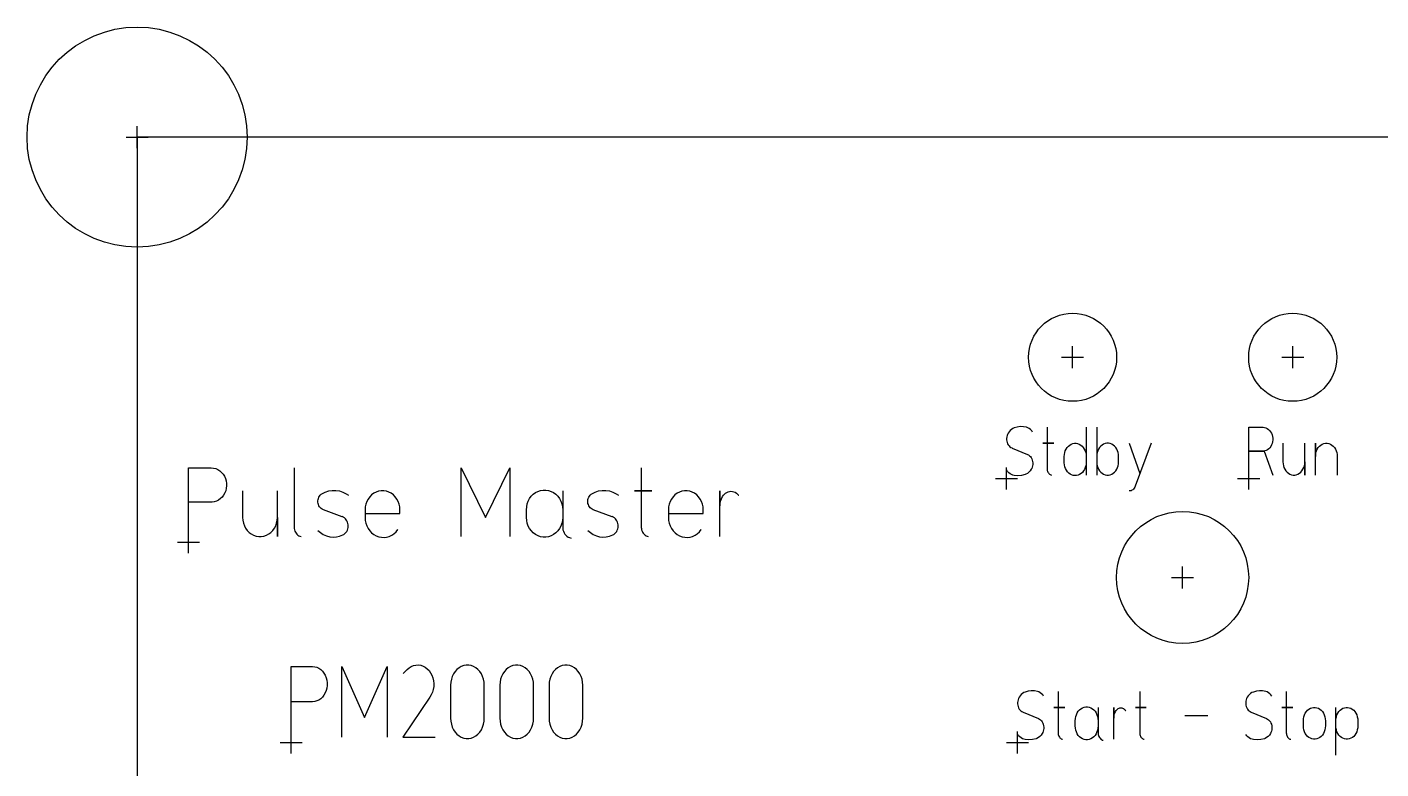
# Model space of a CAD drawing. Header units: millimetres. Extents: x -10 to 200, y -10 to 115.
# Drawn here: x -10 to 113, y 47.6 to 115 of the extents above; entities that cross this region are included whole.
import ezdxf

# ---------------------------------------------------------------- set-up
doc = ezdxf.new("R2010")
doc.units = ezdxf.units.MM
doc.layers.add('Contour', color=7, linetype='CONTINUOUS')
doc.layers.add('Engraving', color=7, linetype='CONTINUOUS')

msp = doc.modelspace()

# ---------------------------------------------------------------- linework, layer by layer
at = {"layer": 'Contour', "color": 7, "linetype": 'CONTINUOUS'}
for p, q in [((0, 104), (0, 106)), ((-1, 105), (1, 105)), ((190, 105), (0, 105)), ((0, 105), (0, 105)), ((0, 105), (0, 0)), ((84, 85), (86, 85)), ((85, 84), (85, 86)), ((104, 85), (106, 85)), ((105, 84), (105, 86)), ((78, 74), (80, 74)), ((79, 73), (79, 75)), ((100, 74), (102, 74)), ((101, 73), (101, 75)), ((4.655, 67.219), (4.655, 69.219)), ((3.655, 68.219), (5.655, 68.219)), ((95, 64), (95, 66)), ((94, 65), (96, 65)), ((14, 49), (14, 51)), ((80, 49), (80, 51)), ((13, 50), (15, 50)), ((79, 50), (81, 50))]:
    msp.add_line(p, q, dxfattribs=at)
for centre, radius in [((0, 105), 10), ((85, 85), 4), ((105, 85), 4), ((95, 65), 6)]:
    msp.add_circle(centre, radius, dxfattribs=at)
at = {"layer": 'Engraving', "color": 7, "linetype": 'CONTINUOUS'}
for p, q in [((79.014, 77.763), (79.002, 77.637)), ((79.002, 77.637), (79.004, 77.511)), ((79.004, 77.511), (79.022, 77.386)), ((79.041, 77.885), (79.014, 77.763)), ((79.083, 78.001), (79.041, 77.885)), ((79.137, 78.109), (79.083, 78.001)), ((79.226, 78.239), (79.137, 78.109)), ((79.137, 78.109), (79.137, 78.109)), ((79.328, 78.355), (79.226, 78.239)), ((79.442, 78.453), (79.328, 78.355)), ((79.565, 78.532), (79.442, 78.453)), ((79.696, 78.591), (79.565, 78.532)), ((79.971, 78.667), (79.696, 78.591)), ((79.696, 78.591), (79.696, 78.591)), ((80.251, 78.7), (79.971, 78.667)), ((80.533, 78.691), (80.251, 78.7)), ((80.812, 78.639), (80.533, 78.691)), ((80.942, 78.593), (80.812, 78.639)), ((80.812, 78.639), (80.812, 78.639)), ((81.065, 78.525), (80.942, 78.593)), ((81.179, 78.436), (81.065, 78.525)), ((81.282, 78.329), (81.179, 78.436)), ((81.37, 78.205), (81.282, 78.329)), ((82.686, 78.639), (82.686, 77.193)), ((86.235, 78.639), (86.235, 75.505)), ((87.191, 78.639), (87.191, 75.505)), ((101, 74.3), (101, 78.639)), ((101, 78.639), (102.316, 78.639)), ((102.316, 78.639), (102.446, 78.623)), ((102.446, 78.623), (102.572, 78.584)), ((102.572, 78.584), (102.692, 78.523)), ((102.692, 78.523), (102.805, 78.442)), ((102.805, 78.442), (102.905, 78.342)), ((102.905, 78.342), (102.993, 78.226)), ((102.993, 78.226), (103.066, 78.095)), ((103.066, 78.095), (103.123, 77.953)), ((103.123, 77.953), (103.162, 77.803)), ((103.162, 77.803), (103.182, 77.647)), ((103.182, 77.647), (103.183, 77.489)), ((79.022, 77.386), (79.054, 77.265)), ((79.054, 77.265), (79.099, 77.152)), ((79.099, 77.152), (79.159, 77.047)), ((79.159, 77.047), (79.229, 76.954)), ((79.229, 76.954), (79.31, 76.874)), ((79.31, 76.874), (79.4, 76.809)), ((79.4, 76.809), (79.496, 76.76)), ((79.496, 76.76), (79.496, 76.759)), ((79.496, 76.759), (80.891, 76.18)), ((83.284, 77.193), (82.287, 77.193)), ((82.287, 77.193), (82.686, 77.193)), ((82.686, 77.193), (83.284, 77.193)), ((82.686, 77.193), (82.686, 74.879)), ((84.251, 76.167), (84.285, 76.342)), ((84.285, 76.342), (84.339, 76.51)), ((84.339, 76.51), (84.414, 76.666)), ((84.414, 76.666), (84.507, 76.807)), ((84.507, 76.807), (84.616, 76.929)), ((84.616, 76.929), (84.739, 77.031)), ((84.739, 77.031), (84.873, 77.109)), ((84.873, 77.109), (85.016, 77.162)), ((85.016, 77.162), (85.163, 77.189)), ((85.163, 77.189), (85.312, 77.189)), ((85.312, 77.189), (85.459, 77.162)), ((85.459, 77.162), (85.601, 77.109)), ((85.601, 77.109), (85.736, 77.031)), ((85.736, 77.031), (85.858, 76.929)), ((85.858, 76.929), (85.967, 76.807)), ((85.967, 76.807), (86.061, 76.666)), ((86.061, 76.666), (86.135, 76.51)), ((86.135, 76.51), (86.189, 76.342)), ((86.189, 76.342), (86.223, 76.167)), ((87.236, 76.342), (87.202, 76.167)), ((87.29, 76.51), (87.236, 76.342)), ((87.364, 76.666), (87.29, 76.51)), ((87.458, 76.807), (87.364, 76.666)), ((87.567, 76.929), (87.458, 76.807)), ((87.69, 77.031), (87.567, 76.929)), ((87.824, 77.109), (87.69, 77.031)), ((87.966, 77.162), (87.824, 77.109)), ((88.114, 77.189), (87.966, 77.162)), ((88.262, 77.189), (88.114, 77.189)), ((88.41, 77.162), (88.262, 77.189)), ((88.552, 77.109), (88.41, 77.162)), ((88.687, 77.031), (88.552, 77.109)), ((88.809, 76.929), (88.687, 77.031)), ((88.918, 76.807), (88.809, 76.929)), ((89.012, 76.666), (88.918, 76.807)), ((89.086, 76.51), (89.012, 76.666)), ((89.14, 76.342), (89.086, 76.51)), ((89.174, 76.167), (89.14, 76.342)), ((90.141, 77.193), (91.098, 74.445)), ((92.135, 77.193), (90.7, 73.288)), ((102.316, 76.47), (101, 76.47)), ((101, 76.47), (102.395, 76.47)), ((102.337, 76.472), (102.316, 76.47)), ((102.466, 76.492), (102.337, 76.472)), ((102.395, 76.47), (103.192, 74.3)), ((102.592, 76.535), (102.466, 76.492)), ((102.711, 76.599), (102.592, 76.535)), ((102.822, 76.683), (102.711, 76.599)), ((102.92, 76.786), (102.822, 76.683)), ((103.006, 76.905), (102.92, 76.786)), ((103.077, 77.037), (103.006, 76.905)), ((103.13, 77.181), (103.077, 77.037)), ((103.166, 77.333), (103.13, 77.181)), ((103.183, 77.489), (103.166, 77.333)), ((104.11, 77.193), (104.11, 75.505)), ((106.103, 74.3), (106.103, 77.193)), ((107.06, 74.3), (107.06, 77.193)), ((107.06, 77.193), (107.06, 75.987)), ((107.071, 76.167), (107.105, 76.342)), ((107.105, 76.342), (107.159, 76.51)), ((107.159, 76.51), (107.233, 76.666)), ((107.233, 76.666), (107.327, 76.807)), ((107.327, 76.807), (107.436, 76.929)), ((107.436, 76.929), (107.559, 77.031)), ((107.559, 77.031), (107.693, 77.109)), ((107.693, 77.109), (107.835, 77.162)), ((107.835, 77.162), (107.982, 77.189)), ((107.982, 77.189), (108.131, 77.189)), ((108.131, 77.189), (108.278, 77.162)), ((108.278, 77.162), (108.421, 77.109)), ((108.421, 77.109), (108.555, 77.031)), ((108.555, 77.031), (108.678, 76.929)), ((108.678, 76.929), (108.787, 76.807)), ((108.787, 76.807), (108.88, 76.666)), ((108.88, 76.666), (108.955, 76.51)), ((108.955, 76.51), (109.009, 76.342)), ((109.009, 76.342), (109.043, 76.167)), ((80.891, 76.18), (80.991, 76.13)), ((80.991, 76.13), (81.082, 76.062)), ((81.082, 76.062), (81.164, 75.979)), ((81.164, 75.979), (81.236, 75.883)), ((81.236, 75.883), (81.295, 75.774)), ((81.295, 75.774), (81.34, 75.657)), ((81.369, 75.146), (81.337, 75.022)), ((81.34, 75.657), (81.371, 75.532)), ((81.386, 75.274), (81.369, 75.146)), ((81.371, 75.532), (81.386, 75.404)), ((81.386, 75.404), (81.386, 75.274)), ((84.241, 75.987), (84.251, 76.167)), ((84.241, 75.409), (84.241, 75.987)), ((84.242, 75.409), (84.241, 75.409)), ((84.259, 75.23), (84.242, 75.409)), ((84.298, 75.056), (84.259, 75.23)), ((84.357, 74.891), (84.298, 75.056)), ((86.202, 75.148), (86.153, 74.977)), ((86.23, 75.325), (86.202, 75.148)), ((86.223, 76.167), (86.234, 75.987)), ((86.235, 75.505), (86.23, 75.325)), ((86.234, 75.987), (86.235, 75.987)), ((86.235, 75.987), (86.235, 74.3)), ((87.202, 76.167), (87.191, 75.987)), ((87.191, 75.987), (87.191, 75.987)), ((87.191, 75.987), (87.191, 74.3)), ((87.191, 75.505), (87.202, 75.325)), ((87.202, 75.325), (87.236, 75.15)), ((87.236, 75.15), (87.29, 74.982)), ((89.086, 74.982), (89.14, 75.15)), ((89.14, 75.15), (89.174, 75.325)), ((89.185, 75.987), (89.174, 76.167)), ((89.174, 75.325), (89.185, 75.505)), ((89.185, 75.505), (89.185, 75.987)), ((89.185, 75.505), (89.185, 75.505)), ((104.11, 75.505), (104.12, 75.325)), ((104.12, 75.325), (104.154, 75.15)), ((104.154, 75.15), (104.208, 74.982)), ((106.004, 74.982), (106.058, 75.15)), ((106.058, 75.15), (106.092, 75.325)), ((106.092, 75.325), (106.103, 75.505)), ((106.103, 75.505), (106.103, 75.505)), ((106.103, 75.505), (106.103, 74.3)), ((107.06, 75.987), (107.071, 76.167)), ((109.043, 76.167), (109.053, 75.987)), ((109.053, 75.987), (109.053, 75.987)), ((109.053, 75.987), (109.053, 74.3)), ((4.655, 68.719), (4.655, 74.958)), ((4.655, 74.958), (6.742, 74.958)), ((6.742, 74.958), (6.947, 74.936)), ((6.947, 74.936), (7.147, 74.882)), ((7.147, 74.882), (7.338, 74.796)), ((7.338, 74.796), (7.515, 74.681)), ((7.515, 74.681), (7.676, 74.54)), ((7.676, 74.54), (7.816, 74.374)), ((7.816, 74.374), (7.933, 74.188)), ((7.933, 74.188), (8.024, 73.985)), ((8.024, 73.985), (8.088, 73.77)), ((14.265, 74.958), (14.265, 69.551)), ((29.438, 68.719), (29.438, 74.958)), ((29.438, 74.958), (31.65, 70.452)), ((31.65, 70.452), (33.864, 74.958)), ((33.864, 74.958), (33.864, 68.719)), ((45.813, 74.958), (45.813, 72.878)), ((79.098, 74.62), (79.017, 74.734)), ((79.201, 74.509), (79.098, 74.62)), ((79.317, 74.418), (79.201, 74.509)), ((79.442, 74.347), (79.317, 74.418)), ((79.576, 74.3), (79.442, 74.347)), ((79.7, 74.271), (79.576, 74.3)), ((80.033, 74.237), (79.7, 74.271)), ((80.366, 74.263), (80.033, 74.237)), ((80.692, 74.348), (80.366, 74.263)), ((80.756, 74.374), (80.692, 74.348)), ((80.9, 74.453), (80.756, 74.374)), ((81.031, 74.557), (80.9, 74.453)), ((81.149, 74.684), (81.031, 74.557)), ((81.25, 74.83), (81.149, 74.684)), ((81.291, 74.905), (81.25, 74.83)), ((81.337, 75.022), (81.291, 74.905)), ((82.686, 74.879), (82.691, 74.797)), ((82.691, 74.797), (82.704, 74.717)), ((82.704, 74.717), (82.727, 74.641)), ((82.727, 74.641), (82.759, 74.568)), ((82.759, 74.568), (82.798, 74.502)), ((82.798, 74.502), (82.845, 74.443)), ((82.845, 74.443), (82.898, 74.392)), ((82.898, 74.392), (82.956, 74.351)), ((82.956, 74.351), (83.019, 74.32)), ((83.019, 74.32), (83.085, 74.3)), ((83.085, 74.3), (83.085, 74.3)), ((84.437, 74.739), (84.357, 74.891)), ((84.534, 74.602), (84.437, 74.739)), ((84.648, 74.485), (84.534, 74.602)), ((84.774, 74.389), (84.648, 74.485)), ((84.911, 74.318), (84.774, 74.389)), ((85.055, 74.272), (84.911, 74.318)), ((85.203, 74.252), (85.055, 74.272)), ((85.352, 74.259), (85.203, 74.252)), ((85.499, 74.293), (85.352, 74.259)), ((85.639, 74.353), (85.499, 74.293)), ((85.771, 74.437), (85.639, 74.353)), ((85.891, 74.545), (85.771, 74.437)), ((85.996, 74.673), (85.891, 74.545)), ((86.084, 74.818), (85.996, 74.673)), ((86.153, 74.977), (86.084, 74.818)), ((87.29, 74.982), (87.364, 74.826)), ((87.364, 74.826), (87.458, 74.685)), ((87.458, 74.685), (87.567, 74.563)), ((87.567, 74.563), (87.69, 74.461)), ((87.69, 74.461), (87.824, 74.383)), ((87.824, 74.383), (87.966, 74.33)), ((87.966, 74.33), (88.114, 74.303)), ((88.114, 74.303), (88.262, 74.303)), ((88.262, 74.303), (88.41, 74.33)), ((88.41, 74.33), (88.552, 74.383)), ((88.552, 74.383), (88.687, 74.461)), ((88.687, 74.461), (88.809, 74.563)), ((88.809, 74.563), (88.918, 74.685)), ((88.918, 74.685), (89.012, 74.826)), ((89.012, 74.826), (89.086, 74.982)), ((104.208, 74.982), (104.282, 74.826)), ((104.282, 74.826), (104.376, 74.685)), ((104.376, 74.685), (104.485, 74.563)), ((104.485, 74.563), (104.608, 74.461)), ((104.608, 74.461), (104.742, 74.383)), ((104.742, 74.383), (104.884, 74.33)), ((104.884, 74.33), (105.032, 74.303)), ((105.032, 74.303), (105.18, 74.303)), ((105.18, 74.303), (105.328, 74.33)), ((105.328, 74.33), (105.47, 74.383)), ((105.47, 74.383), (105.605, 74.461)), ((105.605, 74.461), (105.727, 74.563)), ((105.727, 74.563), (105.836, 74.685)), ((105.836, 74.685), (105.93, 74.826)), ((105.93, 74.826), (106.004, 74.982)), ((7.964, 72.672), (7.855, 72.48)), ((8.047, 72.879), (7.964, 72.672)), ((8.101, 73.097), (8.047, 72.879)), ((8.088, 73.77), (8.122, 73.547)), ((8.127, 73.321), (8.101, 73.097)), ((8.122, 73.547), (8.127, 73.321)), ((9.586, 72.878), (9.586, 70.452)), ((12.747, 68.719), (12.747, 72.878)), ((16.723, 72.552), (16.794, 72.601)), ((16.794, 72.601), (17.091, 72.755)), ((17.091, 72.755), (17.407, 72.859)), ((17.407, 72.859), (17.732, 72.912)), ((17.732, 72.912), (18.061, 72.912)), ((18.061, 72.912), (18.387, 72.859)), ((18.387, 72.859), (18.702, 72.754)), ((18.702, 72.754), (19, 72.599)), ((19, 72.599), (19.196, 72.462)), ((21.504, 72.646), (21.308, 72.5)), ((21.717, 72.758), (21.504, 72.646)), ((21.942, 72.835), (21.717, 72.758)), ((22.175, 72.873), (21.942, 72.835)), ((22.413, 72.873), (22.175, 72.873)), ((22.646, 72.835), (22.413, 72.873)), ((22.871, 72.758), (22.646, 72.835)), ((23.085, 72.646), (22.871, 72.758)), ((23.28, 72.5), (23.085, 72.646)), ((35.999, 72.554), (36.202, 72.706)), ((36.202, 72.706), (36.424, 72.822)), ((36.424, 72.822), (36.658, 72.902)), ((36.658, 72.902), (36.901, 72.942)), ((36.901, 72.942), (37.147, 72.942)), ((37.147, 72.942), (37.389, 72.902)), ((37.389, 72.902), (37.624, 72.822)), ((37.624, 72.822), (37.845, 72.706)), ((37.845, 72.706), (38.049, 72.554)), ((38.668, 72.878), (38.668, 70.452)), ((41.254, 72.552), (41.324, 72.601)), ((41.324, 72.601), (41.621, 72.755)), ((41.621, 72.755), (41.937, 72.859)), ((41.937, 72.859), (42.262, 72.912)), ((42.262, 72.912), (42.591, 72.912)), ((42.591, 72.912), (42.917, 72.859)), ((42.917, 72.859), (43.232, 72.754)), ((43.232, 72.754), (43.53, 72.599)), ((43.53, 72.599), (43.726, 72.462)), ((46.76, 72.878), (45.18, 72.878)), ((45.18, 72.878), (45.813, 72.878)), ((45.813, 72.878), (46.76, 72.878)), ((45.813, 72.878), (45.813, 69.551)), ((49.068, 72.646), (48.872, 72.5)), ((49.281, 72.758), (49.068, 72.646)), ((49.506, 72.835), (49.281, 72.758)), ((49.74, 72.873), (49.506, 72.835)), ((49.977, 72.873), (49.74, 72.873)), ((50.21, 72.835), (49.977, 72.873)), ((50.436, 72.758), (50.21, 72.835)), ((50.649, 72.646), (50.436, 72.758)), ((50.844, 72.5), (50.649, 72.646)), ((52.956, 68.719), (52.956, 72.878)), ((52.956, 72.878), (52.956, 71.492)), ((53.363, 72.566), (53.466, 72.655)), ((53.466, 72.655), (53.58, 72.726)), ((53.58, 72.726), (53.702, 72.778)), ((53.702, 72.778), (53.83, 72.811)), ((53.83, 72.811), (53.961, 72.823)), ((53.961, 72.823), (54.092, 72.813)), ((54.092, 72.813), (54.22, 72.783)), ((54.22, 72.783), (54.343, 72.733)), ((54.343, 72.733), (54.458, 72.664)), ((54.458, 72.664), (54.562, 72.577)), ((90.226, 72.86), (90.141, 72.854)), ((90.313, 72.882), (90.226, 72.86)), ((90.395, 72.918), (90.313, 72.882)), ((90.473, 72.969), (90.395, 72.918)), ((90.543, 73.033), (90.473, 72.969)), ((90.605, 73.108), (90.543, 73.033)), ((90.658, 73.194), (90.605, 73.108)), ((90.7, 73.288), (90.658, 73.194)), ((6.742, 71.839), (4.655, 71.839)), ((6.805, 71.843), (6.742, 71.839)), ((7.01, 71.875), (6.805, 71.843)), ((7.208, 71.94), (7.01, 71.875)), ((7.395, 72.034), (7.208, 71.94)), ((7.567, 72.158), (7.395, 72.034)), ((7.722, 72.307), (7.567, 72.158)), ((7.855, 72.48), (7.722, 72.307)), ((16.421, 71.957), (16.436, 72.073)), ((16.422, 71.84), (16.421, 71.957)), ((16.437, 71.725), (16.422, 71.84)), ((16.436, 72.073), (16.466, 72.186)), ((16.469, 71.613), (16.437, 71.725)), ((16.466, 72.186), (16.511, 72.292)), ((16.515, 71.507), (16.469, 71.613)), ((16.511, 72.292), (16.57, 72.39)), ((16.575, 71.41), (16.515, 71.507)), ((16.57, 72.39), (16.641, 72.477)), ((16.647, 71.324), (16.575, 71.41)), ((16.641, 72.477), (16.723, 72.552)), ((20.731, 71.403), (20.713, 71.145)), ((20.784, 71.656), (20.731, 71.403)), ((20.87, 71.897), (20.784, 71.656)), ((20.988, 72.121), (20.87, 71.897)), ((21.136, 72.324), (20.988, 72.121)), ((21.308, 72.5), (21.136, 72.324)), ((23.452, 72.324), (23.28, 72.5)), ((23.6, 72.121), (23.452, 72.324)), ((23.718, 71.897), (23.6, 72.121)), ((23.804, 71.656), (23.718, 71.897)), ((23.857, 71.403), (23.804, 71.656)), ((23.874, 71.145), (23.857, 71.403)), ((35.38, 71.145), (35.399, 71.414)), ((35.399, 71.414), (35.453, 71.676)), ((35.453, 71.676), (35.543, 71.927)), ((35.543, 71.927), (35.666, 72.16)), ((35.666, 72.16), (35.819, 72.371)), ((35.819, 72.371), (35.999, 72.554)), ((38.049, 72.554), (38.228, 72.371)), ((38.228, 72.371), (38.382, 72.16)), ((38.382, 72.16), (38.505, 71.927)), ((38.505, 71.927), (38.594, 71.676)), ((38.594, 71.676), (38.649, 71.414)), ((38.649, 71.414), (38.667, 71.145)), ((40.951, 71.957), (40.966, 72.073)), ((40.952, 71.84), (40.951, 71.957)), ((40.967, 71.725), (40.952, 71.84)), ((40.966, 72.073), (40.996, 72.186)), ((40.999, 71.613), (40.967, 71.725)), ((40.996, 72.186), (41.041, 72.292)), ((41.045, 71.507), (40.999, 71.613)), ((41.041, 72.292), (41.1, 72.39)), ((41.105, 71.41), (41.045, 71.507)), ((41.1, 72.39), (41.171, 72.477)), ((41.177, 71.324), (41.105, 71.41)), ((41.171, 72.477), (41.254, 72.552)), ((48.295, 71.403), (48.278, 71.145)), ((48.348, 71.656), (48.295, 71.403)), ((48.435, 71.897), (48.348, 71.656)), ((48.552, 72.121), (48.435, 71.897)), ((48.7, 72.324), (48.552, 72.121)), ((48.872, 72.5), (48.7, 72.324)), ((51.017, 72.324), (50.844, 72.5)), ((51.164, 72.121), (51.017, 72.324)), ((51.282, 71.897), (51.164, 72.121)), ((51.369, 71.656), (51.282, 71.897)), ((51.421, 71.403), (51.369, 71.656)), ((51.439, 71.145), (51.421, 71.403)), ((52.956, 71.492), (52.972, 71.717)), ((52.972, 71.717), (53.017, 71.937)), ((53.017, 71.937), (53.091, 72.147)), ((53.091, 72.147), (53.193, 72.343)), ((53.193, 72.343), (53.273, 72.462)), ((53.273, 72.462), (53.363, 72.566)), ((54.562, 72.577), (54.654, 72.475)), ((54.654, 72.475), (54.664, 72.462)), ((9.586, 70.452), (9.604, 70.194)), ((9.604, 70.194), (9.656, 69.941)), ((12.677, 69.941), (12.73, 70.194)), ((12.73, 70.194), (12.747, 70.452)), ((12.747, 70.452), (12.747, 70.452)), ((12.747, 70.452), (12.747, 68.719)), ((16.729, 71.25), (16.647, 71.324)), ((16.821, 71.19), (16.729, 71.25)), ((16.92, 71.145), (16.821, 71.19)), ((18.627, 70.521), (16.92, 71.145)), ((18.734, 70.474), (18.627, 70.522)), ((18.627, 70.522), (18.627, 70.521)), ((18.834, 70.41), (18.734, 70.474)), ((18.924, 70.33), (18.834, 70.41)), ((19.003, 70.238), (18.924, 70.33)), ((19.069, 70.134), (19.003, 70.238)), ((19.121, 70.021), (19.069, 70.134)), ((20.713, 71.145), (20.713, 71.145)), ((20.713, 71.145), (20.713, 70.452)), ((20.713, 70.799), (23.874, 70.799)), ((20.713, 70.452), (20.731, 70.187)), ((20.731, 70.187), (20.784, 69.928)), ((23.874, 70.799), (23.874, 71.145)), ((35.38, 70.452), (35.38, 71.145)), ((35.381, 70.452), (35.38, 70.452)), ((35.399, 70.183), (35.381, 70.452)), ((35.454, 69.921), (35.399, 70.183)), ((38.65, 70.183), (38.595, 69.921)), ((38.668, 70.452), (38.65, 70.183)), ((38.667, 71.145), (38.668, 71.145)), ((38.668, 71.145), (38.668, 69.482)), ((41.259, 71.25), (41.177, 71.324)), ((41.351, 71.19), (41.259, 71.25)), ((41.45, 71.145), (41.351, 71.19)), ((43.157, 70.521), (41.45, 71.145)), ((43.264, 70.474), (43.157, 70.522)), ((43.157, 70.522), (43.157, 70.521)), ((43.364, 70.41), (43.264, 70.474)), ((43.454, 70.33), (43.364, 70.41)), ((43.533, 70.238), (43.454, 70.33)), ((43.599, 70.134), (43.533, 70.238)), ((43.651, 70.021), (43.599, 70.134)), ((48.278, 71.145), (48.278, 71.145)), ((48.278, 71.145), (48.278, 70.452)), ((48.278, 70.799), (51.439, 70.799)), ((48.278, 70.452), (48.295, 70.187)), ((48.295, 70.187), (48.348, 69.928)), ((51.439, 70.799), (51.439, 71.145)), ((9.656, 69.941), (9.743, 69.7)), ((9.743, 69.7), (9.861, 69.476)), ((9.861, 69.476), (10.008, 69.273)), ((10.008, 69.273), (10.181, 69.097)), ((10.181, 69.097), (10.377, 68.951)), ((10.377, 68.951), (10.589, 68.839)), ((11.744, 68.839), (11.957, 68.951)), ((11.957, 68.951), (12.153, 69.097)), ((12.153, 69.097), (12.325, 69.273)), ((12.325, 69.273), (12.473, 69.476)), ((12.473, 69.476), (12.59, 69.7)), ((12.59, 69.7), (12.677, 69.941)), ((14.265, 69.551), (14.272, 69.434)), ((14.272, 69.434), (14.294, 69.319)), ((14.294, 69.319), (14.33, 69.208)), ((14.33, 69.208), (14.381, 69.105)), ((14.381, 69.105), (14.443, 69.009)), ((14.443, 69.009), (14.517, 68.924)), ((14.517, 68.924), (14.601, 68.852)), ((16.414, 69.274), (16.654, 69.069)), ((16.654, 69.069), (16.919, 68.904)), ((16.919, 68.904), (17.201, 68.781)), ((18.69, 68.858), (18.793, 68.916)), ((18.793, 68.916), (18.887, 68.989)), ((18.887, 68.989), (18.971, 69.076)), ((18.971, 69.076), (19.043, 69.175)), ((19.043, 69.175), (19.101, 69.284)), ((19.101, 69.284), (19.145, 69.401)), ((19.159, 69.901), (19.121, 70.021)), ((19.145, 69.401), (19.172, 69.524)), ((19.18, 69.777), (19.159, 69.901)), ((19.172, 69.524), (19.184, 69.65)), ((19.184, 69.65), (19.18, 69.777)), ((20.784, 69.928), (20.869, 69.68)), ((20.869, 69.68), (20.988, 69.448)), ((20.988, 69.448), (21.137, 69.238)), ((21.137, 69.238), (21.311, 69.053)), ((21.311, 69.053), (21.508, 68.899)), ((21.508, 68.899), (21.723, 68.777)), ((23.131, 68.836), (23.337, 68.974)), ((23.337, 68.974), (23.523, 69.145)), ((23.523, 69.145), (23.685, 69.343)), ((23.685, 69.343), (23.685, 69.343)), ((35.544, 69.67), (35.454, 69.921)), ((35.667, 69.437), (35.544, 69.67)), ((35.82, 69.226), (35.667, 69.437)), ((36, 69.043), (35.82, 69.226)), ((36.203, 68.891), (36, 69.043)), ((36.425, 68.775), (36.203, 68.891)), ((37.846, 68.891), (37.625, 68.775)), ((38.05, 69.043), (37.846, 68.891)), ((38.229, 69.226), (38.05, 69.043)), ((38.383, 69.437), (38.229, 69.226)), ((38.506, 69.67), (38.383, 69.437)), ((38.595, 69.921), (38.506, 69.67)), ((38.668, 69.482), (38.69, 69.338)), ((38.69, 69.338), (38.73, 69.198)), ((38.73, 69.198), (38.789, 69.066)), ((38.789, 69.066), (38.864, 68.946)), ((38.864, 68.946), (38.955, 68.838)), ((40.944, 69.274), (41.184, 69.069)), ((41.184, 69.069), (41.449, 68.904)), ((41.449, 68.904), (41.731, 68.781)), ((43.22, 68.858), (43.323, 68.916)), ((43.323, 68.916), (43.417, 68.989)), ((43.417, 68.989), (43.501, 69.076)), ((43.501, 69.076), (43.573, 69.175)), ((43.573, 69.175), (43.631, 69.284)), ((43.631, 69.284), (43.675, 69.401)), ((43.689, 69.901), (43.651, 70.021)), ((43.675, 69.401), (43.702, 69.524)), ((43.71, 69.777), (43.689, 69.901)), ((43.702, 69.524), (43.714, 69.65)), ((43.714, 69.65), (43.71, 69.777)), ((45.813, 69.551), (45.82, 69.434)), ((45.82, 69.434), (45.842, 69.319)), ((45.842, 69.319), (45.878, 69.208)), ((45.878, 69.208), (45.928, 69.105)), ((45.928, 69.105), (45.991, 69.009)), ((45.991, 69.009), (46.065, 68.924)), ((46.065, 68.924), (46.149, 68.852)), ((48.348, 69.928), (48.434, 69.68)), ((48.434, 69.68), (48.552, 69.448)), ((48.552, 69.448), (48.701, 69.238)), ((48.701, 69.238), (48.875, 69.053)), ((48.875, 69.053), (49.072, 68.899)), ((49.072, 68.899), (49.287, 68.777)), ((50.695, 68.836), (50.902, 68.974)), ((50.902, 68.974), (51.088, 69.145)), ((51.088, 69.145), (51.249, 69.343)), ((51.249, 69.343), (51.249, 69.343)), ((10.589, 68.839), (10.815, 68.762)), ((10.815, 68.762), (11.048, 68.724)), ((11.048, 68.724), (11.285, 68.724)), ((11.285, 68.724), (11.519, 68.762)), ((11.519, 68.762), (11.744, 68.839)), ((14.601, 68.852), (14.694, 68.793)), ((14.694, 68.793), (14.793, 68.748)), ((14.793, 68.748), (14.897, 68.719)), ((14.897, 68.719), (14.897, 68.719)), ((17.201, 68.781), (17.497, 68.703)), ((17.497, 68.703), (17.8, 68.671)), ((17.8, 68.671), (18.103, 68.687)), ((18.103, 68.687), (18.402, 68.75)), ((18.402, 68.75), (18.69, 68.858)), ((18.69, 68.858), (18.69, 68.858)), ((21.723, 68.777), (21.953, 68.692)), ((21.953, 68.692), (22.191, 68.644)), ((22.191, 68.644), (22.434, 68.634)), ((22.434, 68.634), (22.674, 68.664)), ((22.674, 68.664), (22.908, 68.731)), ((22.908, 68.731), (23.131, 68.836)), ((36.659, 68.695), (36.425, 68.775)), ((36.901, 68.655), (36.659, 68.695)), ((37.148, 68.655), (36.901, 68.655)), ((37.39, 68.695), (37.148, 68.655)), ((37.625, 68.775), (37.39, 68.695)), ((38.955, 68.838), (39.058, 68.746)), ((39.058, 68.746), (39.173, 68.671)), ((39.173, 68.671), (39.297, 68.615)), ((39.297, 68.615), (39.427, 68.58)), ((39.427, 68.58), (39.427, 68.58)), ((41.731, 68.781), (42.027, 68.703)), ((42.027, 68.703), (42.33, 68.671)), ((42.33, 68.671), (42.633, 68.687)), ((42.633, 68.687), (42.932, 68.75)), ((42.932, 68.75), (43.22, 68.858)), ((43.22, 68.858), (43.22, 68.858)), ((46.149, 68.852), (46.242, 68.793)), ((46.242, 68.793), (46.341, 68.748)), ((46.341, 68.748), (46.445, 68.719)), ((46.445, 68.719), (46.445, 68.719)), ((49.287, 68.777), (49.517, 68.692)), ((49.517, 68.692), (49.755, 68.644)), ((49.755, 68.644), (49.998, 68.634)), ((49.998, 68.634), (50.239, 68.664)), ((50.239, 68.664), (50.472, 68.731)), ((50.472, 68.731), (50.695, 68.836)), ((14, 50.5), (14, 56.908)), ((14, 56.908), (15.943, 56.908)), ((15.943, 56.908), (16.141, 56.89)), ((16.141, 56.89), (16.334, 56.837)), ((16.334, 56.837), (16.518, 56.749)), ((16.518, 56.749), (16.689, 56.63)), ((16.689, 56.63), (16.845, 56.48)), ((18.593, 50.5), (18.593, 56.908)), ((18.593, 56.908), (20.654, 52.28)), ((20.654, 52.28), (22.715, 56.908)), ((22.715, 56.908), (22.715, 50.5)), ((24.187, 56.267), (24.54, 56.623)), ((24.54, 56.623), (24.715, 56.78)), ((24.715, 56.78), (24.909, 56.903)), ((24.909, 56.903), (25.115, 56.991)), ((25.115, 56.991), (25.329, 57.04)), ((25.329, 57.04), (25.547, 57.05)), ((25.547, 57.05), (25.765, 57.02)), ((25.765, 57.02), (25.976, 56.952)), ((25.976, 56.952), (26.176, 56.847)), ((26.176, 56.847), (26.361, 56.706)), ((26.361, 56.706), (26.527, 56.534)), ((29.062, 56.646), (28.894, 56.458)), ((29.252, 56.802), (29.062, 56.646)), ((29.457, 56.922), (29.252, 56.802)), ((29.676, 57.004), (29.457, 56.922)), ((29.902, 57.045), (29.676, 57.004)), ((30.131, 57.045), (29.902, 57.045)), ((30.357, 57.004), (30.131, 57.045)), ((30.576, 56.922), (30.357, 57.004)), ((30.782, 56.802), (30.576, 56.922)), ((30.971, 56.646), (30.782, 56.802)), ((31.139, 56.458), (30.971, 56.646)), ((33.537, 56.646), (33.369, 56.458)), ((33.726, 56.802), (33.537, 56.646)), ((33.932, 56.922), (33.726, 56.802)), ((34.151, 57.004), (33.932, 56.922)), ((34.377, 57.045), (34.151, 57.004)), ((34.606, 57.045), (34.377, 57.045)), ((34.832, 57.004), (34.606, 57.045)), ((35.05, 56.922), (34.832, 57.004)), ((35.257, 56.802), (35.05, 56.922)), ((35.446, 56.646), (35.257, 56.802)), ((35.614, 56.458), (35.446, 56.646)), ((38.012, 56.646), (37.844, 56.458)), ((38.201, 56.802), (38.012, 56.646)), ((38.407, 56.922), (38.201, 56.802)), ((38.626, 57.004), (38.407, 56.922)), ((38.852, 57.045), (38.626, 57.004)), ((39.08, 57.045), (38.852, 57.045)), ((39.307, 57.004), (39.08, 57.045)), ((39.525, 56.922), (39.307, 57.004)), ((39.732, 56.802), (39.525, 56.922)), ((39.921, 56.646), (39.732, 56.802)), ((40.089, 56.458), (39.921, 56.646)), ((16.845, 56.48), (16.979, 56.305)), ((16.979, 56.305), (17.09, 56.107)), ((17.09, 56.107), (17.177, 55.891)), ((17.177, 55.891), (17.235, 55.662)), ((17.235, 55.662), (17.265, 55.426)), ((17.265, 55.426), (17.265, 55.186)), ((26.527, 56.534), (26.669, 56.334)), ((26.669, 56.334), (26.785, 56.111)), ((26.785, 56.111), (26.872, 55.869)), ((26.872, 55.869), (26.929, 55.614)), ((26.929, 55.614), (26.954, 55.351)), ((28.503, 55.475), (28.486, 55.199)), ((28.554, 55.745), (28.503, 55.475)), ((28.637, 56.002), (28.554, 55.745)), ((28.752, 56.242), (28.637, 56.002)), ((28.894, 56.458), (28.752, 56.242)), ((31.281, 56.242), (31.139, 56.458)), ((31.396, 56.002), (31.281, 56.242)), ((31.479, 55.745), (31.396, 56.002)), ((31.53, 55.475), (31.479, 55.745)), ((31.547, 55.199), (31.53, 55.475)), ((32.978, 55.475), (32.961, 55.199)), ((33.028, 55.745), (32.978, 55.475)), ((33.112, 56.002), (33.028, 55.745)), ((33.227, 56.242), (33.112, 56.002)), ((33.369, 56.458), (33.227, 56.242)), ((35.756, 56.242), (35.614, 56.458)), ((35.871, 56.002), (35.756, 56.242)), ((35.954, 55.745), (35.871, 56.002)), ((36.005, 55.475), (35.954, 55.745)), ((36.022, 55.199), (36.005, 55.475)), ((37.453, 55.475), (37.436, 55.199)), ((37.503, 55.745), (37.453, 55.475)), ((37.587, 56.002), (37.503, 55.745)), ((37.702, 56.242), (37.587, 56.002)), ((37.844, 56.458), (37.702, 56.242)), ((40.231, 56.242), (40.089, 56.458)), ((40.346, 56.002), (40.231, 56.242)), ((40.429, 55.745), (40.346, 56.002)), ((40.48, 55.475), (40.429, 55.745)), ((40.497, 55.199), (40.48, 55.475)), ((16.845, 54.132), (16.689, 53.982)), ((16.979, 54.307), (16.845, 54.132)), ((17.09, 54.505), (16.979, 54.307)), ((17.177, 54.721), (17.09, 54.505)), ((17.235, 54.95), (17.177, 54.721)), ((17.265, 55.186), (17.235, 54.95)), ((26.601, 54.131), (24.128, 50.5)), ((26.602, 54.133), (26.601, 54.131)), ((26.732, 54.345), (26.602, 54.133)), ((26.833, 54.579), (26.732, 54.345)), ((26.905, 54.828), (26.833, 54.579)), ((26.946, 55.087), (26.905, 54.828)), ((26.954, 55.351), (26.946, 55.087)), ((28.486, 55.199), (28.486, 52.209)), ((28.486, 55.199), (28.486, 55.199)), ((31.547, 52.209), (31.547, 55.199)), ((32.961, 55.199), (32.961, 52.209)), ((32.961, 55.199), (32.961, 55.199)), ((36.022, 52.209), (36.022, 55.199)), ((37.436, 55.199), (37.436, 52.209)), ((37.436, 55.199), (37.436, 55.199)), ((40.497, 52.209), (40.497, 55.199)), ((80.226, 54.239), (80.137, 54.109)), ((80.328, 54.355), (80.226, 54.239)), ((80.442, 54.453), (80.328, 54.355)), ((80.565, 54.532), (80.442, 54.453)), ((80.696, 54.591), (80.565, 54.532)), ((80.971, 54.667), (80.696, 54.591)), ((80.696, 54.591), (80.696, 54.591)), ((81.251, 54.7), (80.971, 54.667)), ((81.533, 54.691), (81.251, 54.7)), ((81.812, 54.639), (81.533, 54.691)), ((81.942, 54.593), (81.812, 54.639)), ((81.812, 54.639), (81.812, 54.639)), ((82.065, 54.525), (81.942, 54.593)), ((82.179, 54.436), (82.065, 54.525)), ((82.282, 54.329), (82.179, 54.436)), ((82.37, 54.205), (82.282, 54.329)), ((83.686, 54.639), (83.686, 53.193)), ((91.102, 54.639), (91.102, 53.193)), ((100.959, 54.239), (100.87, 54.109)), ((101.061, 54.355), (100.959, 54.239)), ((101.175, 54.453), (101.061, 54.355)), ((101.298, 54.532), (101.175, 54.453)), ((101.428, 54.591), (101.298, 54.532)), ((101.704, 54.667), (101.428, 54.591)), ((101.428, 54.591), (101.428, 54.591)), ((101.984, 54.7), (101.704, 54.667)), ((102.266, 54.691), (101.984, 54.7)), ((102.545, 54.639), (102.266, 54.691)), ((102.675, 54.593), (102.545, 54.639)), ((102.545, 54.639), (102.545, 54.639)), ((102.798, 54.525), (102.675, 54.593)), ((102.912, 54.436), (102.798, 54.525)), ((103.015, 54.329), (102.912, 54.436)), ((103.103, 54.205), (103.015, 54.329)), ((104.419, 54.639), (104.419, 53.193)), ((15.943, 53.704), (14, 53.704)), ((16.141, 53.722), (15.943, 53.704)), ((15.943, 53.704), (15.943, 53.704)), ((16.334, 53.775), (16.141, 53.722)), ((16.518, 53.863), (16.334, 53.775)), ((16.689, 53.982), (16.518, 53.863)), ((80.014, 53.763), (80.002, 53.637)), ((80.002, 53.637), (80.004, 53.511)), ((80.004, 53.511), (80.022, 53.386)), ((80.041, 53.885), (80.014, 53.763)), ((80.022, 53.386), (80.054, 53.265)), ((80.083, 54.001), (80.041, 53.885)), ((80.054, 53.265), (80.099, 53.152)), ((80.137, 54.109), (80.083, 54.001)), ((80.099, 53.152), (80.159, 53.047)), ((80.137, 54.109), (80.137, 54.109)), ((80.159, 53.047), (80.229, 52.954)), ((80.229, 52.954), (80.31, 52.874)), ((84.284, 53.193), (83.287, 53.193)), ((83.287, 53.193), (83.686, 53.193)), ((83.686, 53.193), (84.284, 53.193)), ((83.686, 53.193), (83.686, 50.879)), ((85.517, 52.839), (85.631, 52.967)), ((85.631, 52.967), (85.759, 53.072)), ((85.759, 53.072), (85.898, 53.153)), ((85.898, 53.153), (86.046, 53.209)), ((86.046, 53.209), (86.199, 53.236)), ((86.199, 53.236), (86.355, 53.236)), ((86.355, 53.236), (86.508, 53.209)), ((86.508, 53.209), (86.656, 53.153)), ((86.656, 53.153), (86.795, 53.072)), ((86.795, 53.072), (86.923, 52.967)), ((86.923, 52.967), (87.037, 52.839)), ((87.314, 53.193), (87.314, 51.505)), ((88.75, 50.3), (88.75, 53.193)), ((88.75, 53.193), (88.75, 52.228)), ((88.899, 52.82), (88.949, 52.903)), ((88.949, 52.903), (89.006, 52.975)), ((89.006, 52.975), (89.071, 53.037)), ((89.071, 53.037), (89.143, 53.086)), ((89.143, 53.086), (89.22, 53.123)), ((89.22, 53.123), (89.301, 53.145)), ((89.301, 53.145), (89.384, 53.153)), ((89.384, 53.153), (89.467, 53.146)), ((89.467, 53.146), (89.547, 53.125)), ((89.547, 53.125), (89.625, 53.09)), ((89.625, 53.09), (89.697, 53.042)), ((89.697, 53.042), (89.763, 52.981)), ((89.763, 52.981), (89.821, 52.91)), ((89.821, 52.91), (89.826, 52.903)), ((91.7, 53.193), (90.703, 53.193)), ((90.703, 53.193), (91.102, 53.193)), ((91.102, 53.193), (91.7, 53.193)), ((91.102, 53.193), (91.102, 50.879)), ((100.747, 53.763), (100.735, 53.637)), ((100.735, 53.637), (100.737, 53.511)), ((100.737, 53.511), (100.754, 53.386)), ((100.774, 53.885), (100.747, 53.763)), ((100.754, 53.386), (100.787, 53.265)), ((100.816, 54.001), (100.774, 53.885)), ((100.787, 53.265), (100.832, 53.152)), ((100.87, 54.109), (100.816, 54.001)), ((100.832, 53.152), (100.892, 53.047)), ((100.87, 54.109), (100.87, 54.109)), ((100.892, 53.047), (100.962, 52.954)), ((100.962, 52.954), (101.043, 52.874)), ((105.017, 53.193), (104.019, 53.193)), ((104.019, 53.193), (104.419, 53.193)), ((104.419, 53.193), (105.017, 53.193)), ((104.419, 53.193), (104.419, 50.879)), ((106.24, 52.807), (106.349, 52.929)), ((106.349, 52.929), (106.472, 53.031)), ((106.472, 53.031), (106.606, 53.109)), ((106.606, 53.109), (106.748, 53.162)), ((106.748, 53.162), (106.896, 53.189)), ((106.896, 53.189), (107.045, 53.189)), ((107.045, 53.189), (107.192, 53.162)), ((107.192, 53.162), (107.334, 53.109)), ((107.334, 53.109), (107.469, 53.031)), ((107.469, 53.031), (107.591, 52.929)), ((107.591, 52.929), (107.7, 52.807)), ((108.923, 51.505), (108.923, 53.193)), ((109.19, 52.807), (109.299, 52.929)), ((109.299, 52.929), (109.422, 53.031)), ((109.422, 53.031), (109.556, 53.109)), ((109.556, 53.109), (109.698, 53.162)), ((109.698, 53.162), (109.846, 53.189)), ((109.846, 53.189), (109.994, 53.189)), ((109.994, 53.189), (110.142, 53.162)), ((110.142, 53.162), (110.284, 53.109)), ((110.284, 53.109), (110.419, 53.031)), ((110.419, 53.031), (110.541, 52.929)), ((110.541, 52.929), (110.65, 52.807)), ((28.486, 52.209), (28.503, 51.933)), ((28.503, 51.933), (28.554, 51.663)), ((31.479, 51.663), (31.53, 51.933)), ((31.53, 51.933), (31.547, 52.209)), ((31.547, 52.209), (31.547, 52.209)), ((32.961, 52.209), (32.978, 51.933)), ((32.978, 51.933), (33.028, 51.663)), ((35.954, 51.663), (36.005, 51.933)), ((36.005, 51.933), (36.022, 52.209)), ((36.022, 52.209), (36.022, 52.209)), ((37.436, 52.209), (37.453, 51.933)), ((37.453, 51.933), (37.503, 51.663)), ((40.429, 51.663), (40.48, 51.933)), ((40.48, 51.933), (40.497, 52.209)), ((40.497, 52.209), (40.497, 52.209)), ((80.31, 52.874), (80.4, 52.809)), ((80.4, 52.809), (80.496, 52.76)), ((80.496, 52.76), (80.496, 52.759)), ((80.496, 52.759), (81.891, 52.18)), ((81.891, 52.18), (81.991, 52.13)), ((81.991, 52.13), (82.082, 52.062)), ((82.082, 52.062), (82.164, 51.979)), ((82.164, 51.979), (82.236, 51.883)), ((82.236, 51.883), (82.295, 51.774)), ((82.295, 51.774), (82.34, 51.657)), ((85.241, 51.987), (85.252, 52.174)), ((85.241, 51.505), (85.241, 51.987)), ((85.252, 52.174), (85.287, 52.356)), ((85.287, 52.356), (85.343, 52.531)), ((85.343, 52.531), (85.421, 52.693)), ((85.421, 52.693), (85.517, 52.839)), ((87.037, 52.839), (87.133, 52.693)), ((87.133, 52.693), (87.211, 52.531)), ((87.211, 52.531), (87.267, 52.356)), ((87.267, 52.356), (87.302, 52.174)), ((87.302, 52.174), (87.313, 51.987)), ((87.313, 51.987), (87.314, 51.987)), ((87.314, 51.987), (87.314, 50.83)), ((88.75, 52.228), (88.76, 52.384)), ((88.76, 52.384), (88.788, 52.537)), ((88.788, 52.537), (88.834, 52.683)), ((88.834, 52.683), (88.899, 52.82)), ((95.209, 52.47), (97.282, 52.47)), ((101.043, 52.874), (101.133, 52.809)), ((101.133, 52.809), (101.229, 52.76)), ((101.229, 52.76), (101.229, 52.759)), ((101.229, 52.759), (102.624, 52.18)), ((102.624, 52.18), (102.723, 52.13)), ((102.723, 52.13), (102.814, 52.062)), ((102.814, 52.062), (102.897, 51.979)), ((102.897, 51.979), (102.969, 51.883)), ((102.969, 51.883), (103.028, 51.774)), ((103.028, 51.774), (103.073, 51.657)), ((105.974, 51.987), (105.984, 52.167)), ((105.974, 51.505), (105.974, 51.987)), ((105.984, 52.167), (106.018, 52.342)), ((106.018, 52.342), (106.072, 52.51)), ((106.072, 52.51), (106.146, 52.666)), ((106.146, 52.666), (106.24, 52.807)), ((107.7, 52.807), (107.794, 52.666)), ((107.794, 52.666), (107.868, 52.51)), ((107.868, 52.51), (107.922, 52.342)), ((107.922, 52.342), (107.956, 52.167)), ((107.956, 52.167), (107.967, 51.987)), ((107.967, 51.987), (107.967, 51.987)), ((107.967, 51.987), (107.967, 51.505)), ((108.923, 51.987), (108.934, 52.167)), ((108.923, 48.854), (108.923, 51.987)), ((108.934, 52.167), (108.968, 52.342)), ((108.968, 52.342), (109.022, 52.51)), ((109.022, 52.51), (109.096, 52.666)), ((109.096, 52.666), (109.19, 52.807)), ((110.65, 52.807), (110.744, 52.666)), ((110.744, 52.666), (110.818, 52.51)), ((110.818, 52.51), (110.872, 52.342)), ((110.872, 52.342), (110.906, 52.167)), ((110.906, 52.167), (110.917, 51.987)), ((110.917, 51.987), (110.917, 51.987)), ((110.917, 51.987), (110.917, 51.505)), ((24.128, 50.5), (27.072, 50.5)), ((28.554, 51.663), (28.637, 51.406)), ((28.637, 51.406), (28.752, 51.166)), ((28.752, 51.166), (28.894, 50.95)), ((28.894, 50.95), (29.062, 50.762)), ((29.062, 50.762), (29.252, 50.606)), ((29.252, 50.606), (29.457, 50.486)), ((29.457, 50.486), (29.676, 50.404)), ((30.357, 50.404), (30.576, 50.486)), ((30.576, 50.486), (30.782, 50.606)), ((30.782, 50.606), (30.971, 50.762)), ((30.971, 50.762), (31.139, 50.95)), ((31.139, 50.95), (31.281, 51.166)), ((31.281, 51.166), (31.396, 51.406)), ((31.396, 51.406), (31.479, 51.663)), ((33.028, 51.663), (33.112, 51.406)), ((33.112, 51.406), (33.227, 51.166)), ((33.227, 51.166), (33.369, 50.95)), ((33.369, 50.95), (33.537, 50.762)), ((33.537, 50.762), (33.726, 50.606)), ((33.726, 50.606), (33.932, 50.486)), ((33.932, 50.486), (34.151, 50.404)), ((34.832, 50.404), (35.05, 50.486)), ((35.05, 50.486), (35.257, 50.606)), ((35.257, 50.606), (35.446, 50.762)), ((35.446, 50.762), (35.614, 50.95)), ((35.614, 50.95), (35.756, 51.166)), ((35.756, 51.166), (35.871, 51.406)), ((35.871, 51.406), (35.954, 51.663)), ((37.503, 51.663), (37.587, 51.406)), ((37.587, 51.406), (37.702, 51.166)), ((37.702, 51.166), (37.844, 50.95)), ((37.844, 50.95), (38.012, 50.762)), ((38.012, 50.762), (38.201, 50.606)), ((38.201, 50.606), (38.407, 50.486)), ((38.407, 50.486), (38.626, 50.404)), ((39.307, 50.404), (39.525, 50.486)), ((39.525, 50.486), (39.732, 50.606)), ((39.732, 50.606), (39.921, 50.762)), ((39.921, 50.762), (40.089, 50.95)), ((40.089, 50.95), (40.231, 51.166)), ((40.231, 51.166), (40.346, 51.406)), ((40.346, 51.406), (40.429, 51.663)), ((80.098, 50.62), (80.017, 50.734)), ((80.201, 50.509), (80.098, 50.62)), ((80.317, 50.418), (80.201, 50.509)), ((81.9, 50.453), (81.756, 50.374)), ((82.031, 50.557), (81.9, 50.453)), ((82.149, 50.684), (82.031, 50.557)), ((82.25, 50.83), (82.149, 50.684)), ((82.291, 50.905), (82.25, 50.83)), ((82.337, 51.022), (82.291, 50.905)), ((82.369, 51.146), (82.337, 51.022)), ((82.34, 51.657), (82.371, 51.532)), ((82.386, 51.274), (82.369, 51.146)), ((82.371, 51.532), (82.386, 51.404)), ((82.386, 51.404), (82.386, 51.274)), ((83.686, 50.879), (83.691, 50.797)), ((83.691, 50.797), (83.704, 50.717)), ((83.704, 50.717), (83.727, 50.641)), ((83.727, 50.641), (83.759, 50.568)), ((83.759, 50.568), (83.798, 50.502)), ((83.798, 50.502), (83.845, 50.443)), ((83.845, 50.443), (83.898, 50.392)), ((85.242, 51.505), (85.241, 51.505)), ((85.253, 51.318), (85.242, 51.505)), ((85.288, 51.136), (85.253, 51.318)), ((85.344, 50.961), (85.288, 51.136)), ((85.422, 50.799), (85.344, 50.961)), ((85.518, 50.653), (85.422, 50.799)), ((85.632, 50.525), (85.518, 50.653)), ((85.76, 50.42), (85.632, 50.525)), ((86.924, 50.525), (86.796, 50.42)), ((87.038, 50.653), (86.924, 50.525)), ((87.134, 50.799), (87.038, 50.653)), ((87.211, 50.961), (87.134, 50.799)), ((87.268, 51.136), (87.211, 50.961)), ((87.302, 51.318), (87.268, 51.136)), ((87.314, 51.505), (87.302, 51.318)), ((87.314, 50.83), (87.328, 50.73)), ((87.328, 50.73), (87.354, 50.633)), ((87.354, 50.633), (87.391, 50.542)), ((87.391, 50.542), (87.438, 50.458)), ((87.438, 50.458), (87.495, 50.383)), ((91.102, 50.879), (91.107, 50.797)), ((91.107, 50.797), (91.12, 50.717)), ((91.12, 50.717), (91.143, 50.641)), ((91.143, 50.641), (91.174, 50.568)), ((91.174, 50.568), (91.214, 50.502)), ((91.214, 50.502), (91.26, 50.443)), ((91.26, 50.443), (91.314, 50.392)), ((100.83, 50.62), (100.75, 50.734)), ((100.934, 50.509), (100.83, 50.62)), ((101.05, 50.418), (100.934, 50.509)), ((102.633, 50.453), (102.489, 50.374)), ((102.764, 50.557), (102.633, 50.453)), ((102.882, 50.684), (102.764, 50.557)), ((102.983, 50.83), (102.882, 50.684)), ((103.024, 50.905), (102.983, 50.83)), ((103.07, 51.022), (103.024, 50.905)), ((103.102, 51.146), (103.07, 51.022)), ((103.073, 51.657), (103.104, 51.532)), ((103.119, 51.274), (103.102, 51.146)), ((103.104, 51.532), (103.119, 51.404)), ((103.119, 51.404), (103.119, 51.274)), ((104.419, 50.879), (104.424, 50.797)), ((104.424, 50.797), (104.437, 50.717)), ((104.437, 50.717), (104.46, 50.641)), ((104.46, 50.641), (104.492, 50.568)), ((104.492, 50.568), (104.531, 50.502)), ((104.531, 50.502), (104.578, 50.443)), ((104.578, 50.443), (104.631, 50.392)), ((105.984, 51.325), (105.974, 51.505)), ((105.974, 51.505), (105.974, 51.505)), ((106.018, 51.15), (105.984, 51.325)), ((106.072, 50.982), (106.018, 51.15)), ((106.146, 50.826), (106.072, 50.982)), ((106.24, 50.685), (106.146, 50.826)), ((106.349, 50.563), (106.24, 50.685)), ((106.472, 50.461), (106.349, 50.563)), ((106.606, 50.383), (106.472, 50.461)), ((107.469, 50.461), (107.334, 50.383)), ((107.591, 50.563), (107.469, 50.461)), ((107.7, 50.685), (107.591, 50.563)), ((107.794, 50.826), (107.7, 50.685)), ((107.868, 50.982), (107.794, 50.826)), ((107.922, 51.15), (107.868, 50.982)), ((107.956, 51.325), (107.922, 51.15)), ((107.967, 51.505), (107.956, 51.325)), ((108.924, 51.505), (108.923, 51.505)), ((108.935, 51.325), (108.924, 51.505)), ((108.969, 51.15), (108.935, 51.325)), ((109.023, 50.982), (108.969, 51.15)), ((109.097, 50.826), (109.023, 50.982)), ((109.191, 50.685), (109.097, 50.826)), ((109.3, 50.563), (109.191, 50.685)), ((109.423, 50.461), (109.3, 50.563)), ((109.557, 50.383), (109.423, 50.461)), ((110.42, 50.461), (110.285, 50.383)), ((110.542, 50.563), (110.42, 50.461)), ((110.651, 50.685), (110.542, 50.563)), ((110.745, 50.826), (110.651, 50.685)), ((110.819, 50.982), (110.745, 50.826)), ((110.873, 51.15), (110.819, 50.982)), ((110.907, 51.325), (110.873, 51.15)), ((110.917, 51.505), (110.907, 51.325)), ((29.676, 50.404), (29.902, 50.363)), ((29.902, 50.363), (30.131, 50.363)), ((30.131, 50.363), (30.357, 50.404)), ((34.151, 50.404), (34.377, 50.363)), ((34.377, 50.363), (34.606, 50.363)), ((34.606, 50.363), (34.832, 50.404)), ((38.626, 50.404), (38.852, 50.363)), ((38.852, 50.363), (39.08, 50.363)), ((39.08, 50.363), (39.307, 50.404)), ((80.442, 50.347), (80.317, 50.418)), ((80.576, 50.3), (80.442, 50.347)), ((80.7, 50.271), (80.576, 50.3)), ((81.033, 50.237), (80.7, 50.271)), ((81.366, 50.263), (81.033, 50.237)), ((81.692, 50.348), (81.366, 50.263)), ((81.756, 50.374), (81.692, 50.348)), ((83.898, 50.392), (83.956, 50.351)), ((83.956, 50.351), (84.019, 50.32)), ((84.019, 50.32), (84.085, 50.3)), ((84.085, 50.3), (84.085, 50.3)), ((85.899, 50.339), (85.76, 50.42)), ((86.047, 50.283), (85.899, 50.339)), ((86.2, 50.256), (86.047, 50.283)), ((86.355, 50.256), (86.2, 50.256)), ((86.508, 50.283), (86.355, 50.256)), ((86.657, 50.339), (86.508, 50.283)), ((86.796, 50.42), (86.657, 50.339)), ((87.495, 50.383), (87.56, 50.32)), ((87.56, 50.32), (87.633, 50.268)), ((87.633, 50.268), (87.711, 50.229)), ((87.711, 50.229), (87.792, 50.204)), ((87.792, 50.204), (87.792, 50.204)), ((91.314, 50.392), (91.372, 50.351)), ((91.372, 50.351), (91.435, 50.32)), ((91.435, 50.32), (91.5, 50.3)), ((91.5, 50.3), (91.5, 50.3)), ((101.175, 50.347), (101.05, 50.418)), ((101.308, 50.3), (101.175, 50.347)), ((101.433, 50.271), (101.308, 50.3)), ((101.766, 50.237), (101.433, 50.271)), ((102.099, 50.263), (101.766, 50.237)), ((102.425, 50.348), (102.099, 50.263)), ((102.489, 50.374), (102.425, 50.348)), ((104.631, 50.392), (104.689, 50.351)), ((104.689, 50.351), (104.752, 50.32)), ((104.752, 50.32), (104.817, 50.3)), ((104.817, 50.3), (104.817, 50.3)), ((106.748, 50.33), (106.606, 50.383)), ((106.896, 50.303), (106.748, 50.33)), ((107.045, 50.303), (106.896, 50.303)), ((107.192, 50.33), (107.045, 50.303)), ((107.334, 50.383), (107.192, 50.33)), ((109.699, 50.33), (109.557, 50.383)), ((109.846, 50.303), (109.699, 50.33)), ((109.995, 50.303), (109.846, 50.303)), ((110.142, 50.33), (109.995, 50.303)), ((110.285, 50.383), (110.142, 50.33))]:
    msp.add_line(p, q, dxfattribs=at)

doc.saveas('drawing.dxf')
